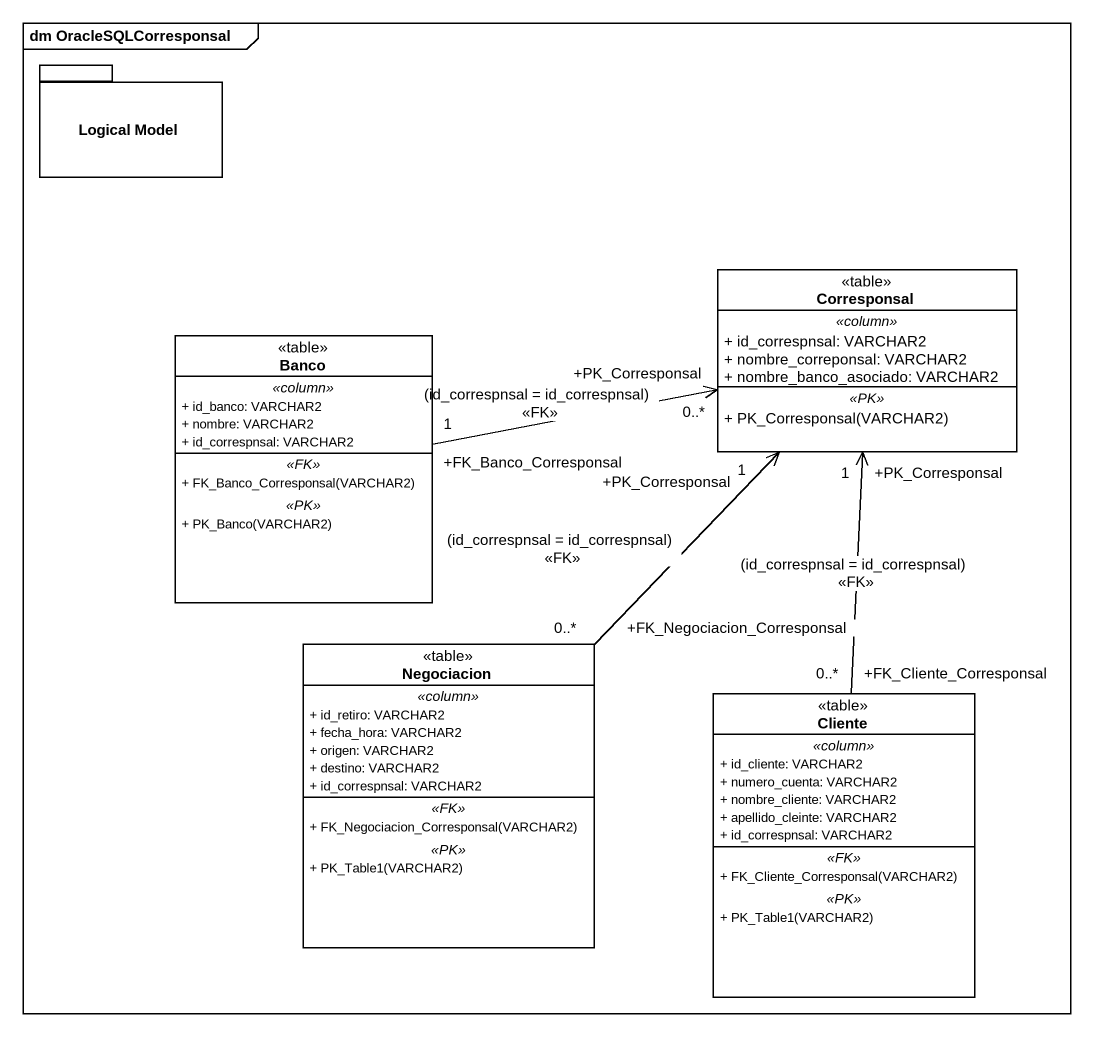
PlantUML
@startuml
mainframe dm OracleSQLCorresponsal
hide circle
hide empty members
skinparam classAttributeIconSize 0
package "Logical Model" as Logical_Model {
}
class Corresponsal <<table>> {
  .. <<column>> ..
  + id_correspnsal: VARCHAR2
  + nombre_correponsal: VARCHAR2
  + nombre_banco_asociado: VARCHAR2
  .. <<PK>> ..
  + PK_Corresponsal(VARCHAR2)
}
class Banco <<table>> {
  .. <<column>> ..
  + id_banco: VARCHAR2
  + nombre: VARCHAR2
  + id_correspnsal: VARCHAR2
  .. <<FK>> ..
  + FK_Banco_Corresponsal(VARCHAR2)
  .. <<PK>> ..
  + PK_Banco(VARCHAR2)
}
class Negociacion <<table>> {
  .. <<column>> ..
  + id_retiro: VARCHAR2
  + fecha_hora: VARCHAR2
  + origen: VARCHAR2
  + destino: VARCHAR2
  + id_correspnsal: VARCHAR2
  .. <<FK>> ..
  + FK_Negociacion_Corresponsal(VARCHAR2)
  .. <<PK>> ..
  + PK_Table1(VARCHAR2)
}
class Cliente <<table>> {
  .. <<column>> ..
  + id_cliente: VARCHAR2
  + numero_cuenta: VARCHAR2
  + nombre_cliente: VARCHAR2
  + apellido_cleinte: VARCHAR2
  + id_correspnsal: VARCHAR2
  .. <<FK>> ..
  + FK_Cliente_Corresponsal(VARCHAR2)
  .. <<PK>> ..
  + PK_Table1(VARCHAR2)
}
Banco "+FK_Banco_Corresponsal\n1" -right-> "+PK_Corresponsal\n0..*" Corresponsal : (id_correspnsal = id_correspnsal)\n<<FK>>
Negociacion "+FK_Negociacion_Corresponsal\n0..*" -up-> "+PK_Corresponsal\n1" Corresponsal : (id_correspnsal = id_correspnsal)\n<<FK>>
Cliente "+FK_Cliente_Corresponsal\n0..*" -up-> "+PK_Corresponsal\n1" Corresponsal : (id_correspnsal = id_correspnsal)\n<<FK>>
@enduml
